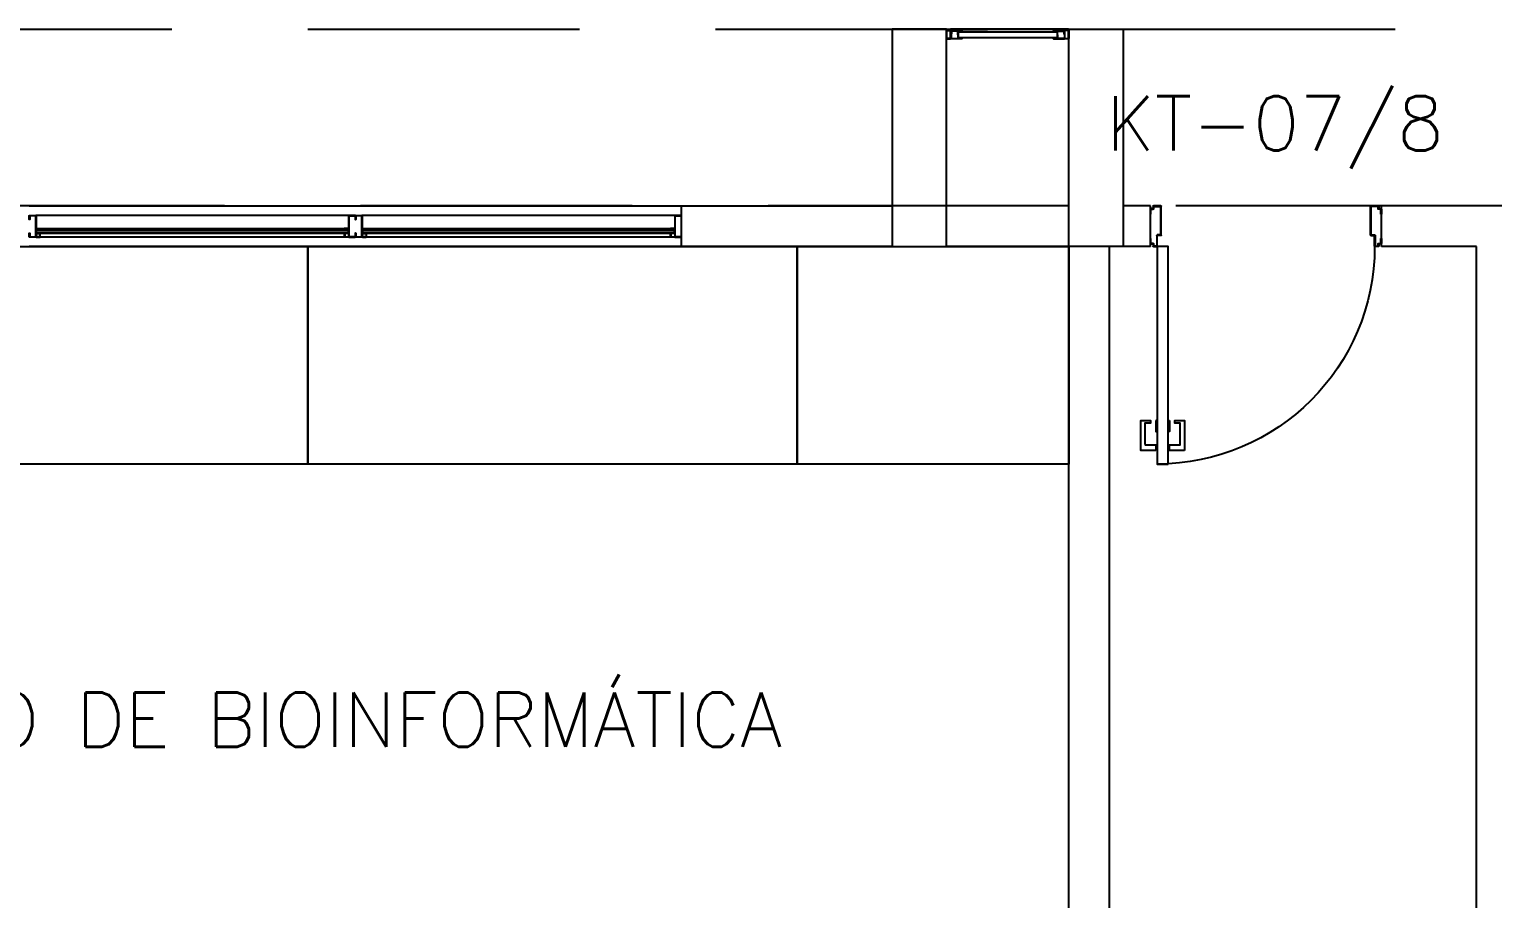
# Model space of a CAD drawing. Header units: millimetres. Extents: x 2128 to 2646, y 1972 to 2207.
# Drawn here: x 2374.64 to 2380.02, y 2133.44 to 2136.64 of the extents above; entities that cross this region are included whole.
import ezdxf

# ---------------------------------------------------------------- set-up
doc = ezdxf.new("R2010")
doc.units = ezdxf.units.MM
doc.linetypes.add('HIDDEN', pattern=[0.375, 0.25, -0.125])
for name, color, linetype in [('AR-ALV', 2, 'Continuous'), ('AR-BANCADAS', 1, 'Continuous'), ('AR-ESQ', 1, 'Continuous'), ('AR-ESTC', 3, 'Continuous'), ('AR-PEITORIL', 1, 'Continuous'), ('BC- VISTA', 1, 'Continuous'), ('DT-ESQ-BAGUETE-C', 1, 'Continuous'), ('DT-ESQ-BAGUETE-V', 1, 'Continuous'), ('DT-ESQ-CHAPA DOBRADA-V', 1, 'Continuous'), ('DT-ESQ-MARCO-V', 1, 'Continuous'), ('DT-ESQ-PERFIL CADEIRA-C', 2, 'Continuous'), ('DT-ESQ-PERFIL CADEIRA-V', 2, 'Continuous'), ('DT-ESQ-PERFIL U-C', 2, 'Continuous'), ('DT-ESQ-VENEZIANA-C', 1, 'Continuous'), ('DT-ESQ-VENEZIANA-V', 1, 'Continuous'), ('DT-ESQ-VIDRO-C', 2, 'Continuous'), ('DT-TXTMOD', 1, 'Continuous'), ('ENDEREÇO', 2, 'Continuous'), ('maçaneta', 1, 'Continuous'), ('mov', 1, 'Continuous'), ('PM-PERFIL U-C', 2, 'Continuous'), ('pm1', 2, 'Continuous'), ('PROJ', 1, 'HIDDEN'), ('TEXTO', 2, 'Continuous')]:
    doc.layers.add(name, color=color, linetype=linetype)
doc.styles.add('S10', font='simplex.shx', dxfattribs={"height": 0.1})
doc.styles.add('UNB-100', font='simplex.shx', dxfattribs={"height": 0.2})
doc.styles.add('UNB1-100', font='simplex.shx', dxfattribs={"height": 0.2})

# ---------------------------------------------------------------- blocks, each defined once
blk = doc.blocks.new('EF01-P')
at = {"layer": 'DT-ESQ-BAGUETE-C', "ltscale": 0.1}
for points in [[(0.0015, 0.035), (0.015, 0.035), (0.015, 0.0335), (0.0015, 0.0335), (0.0015, 0.005), (0.015, 0.005), (0.015, 0.0035), (0.0015, 0.0035, -0.414214), (0, 0.005), (0, 0.0335, -0.414214)], [(0.4485, 0.035), (0.435, 0.035), (0.435, 0.0335), (0.4485, 0.0335), (0.4485, 0.005), (0.435, 0.005), (0.435, 0.0035), (0.4485, 0.0035, 0.414214), (0.45, 0.005), (0.45, 0.0335, 0.414214)]]:
    blk.add_lwpolyline(points, format="xyb", close=True, dxfattribs=at)
at = {"layer": 'DT-ESQ-PERFIL CADEIRA-C', "ltscale": 0.1}
for points in [[(0.01, 0.0015), (0.01, 0.003), (0.0015, 0.003, 1), (0.0015, 0), (0.015, 0, 0.414214), (0.0165, 0.0015), (0.0165, 0.0335), (0.043, 0.0335)], [(0.043, 0.0065), (0.018, 0.0065), (0.018, 0.0165), (0.0165, 0.0165), (0.0165, 0.0065, 0.414214), (0.018, 0.005), (0.043, 0.005), (0.0565, 0.005, 1), (0.0565, 0.008), (0.043, 0.008), (0.043, 0.02), (0.043, 0.032), (0.0565, 0.032, 1), (0.0565, 0.035), (0.043, 0.035), (0.0165, 0.035, 0.414214), (0.015, 0.0335), (0.015, 0.0015), (0.0015, 0.0015)], [(0.0415, 0.02), (0.0415, 0.032, -0.414214), (0.043, 0.0335), (0.0565, 0.0335)], [(0.0415, 0.02), (0.0415, 0.008, 0.414214), (0.043, 0.0065), (0.0565, 0.0065)], [(0.407, 0.0065), (0.432, 0.0065), (0.432, 0.0165), (0.4335, 0.0165), (0.4335, 0.0065, -0.414214), (0.432, 0.005), (0.407, 0.005), (0.3935, 0.005, -1), (0.3935, 0.008), (0.407, 0.008), (0.407, 0.02), (0.407, 0.032), (0.3935, 0.032, -1), (0.3935, 0.035), (0.407, 0.035), (0.4335, 0.035, -0.414214), (0.435, 0.0335), (0.435, 0.0015), (0.4485, 0.0015)], [(0.4085, 0.02), (0.4085, 0.032, 0.414214), (0.407, 0.0335), (0.3935, 0.0335)], [(0.4085, 0.02), (0.4085, 0.008, -0.414214), (0.407, 0.0065), (0.3935, 0.0065)], [(0.44, 0.0015), (0.44, 0.003), (0.4485, 0.003, -1), (0.4485, 0), (0.435, 0, -0.414214), (0.4335, 0.0015), (0.4335, 0.0335), (0.407, 0.0335)]]:
    blk.add_lwpolyline(points, format="xyb", dxfattribs=at)
at = {"layer": 'DT-ESQ-PERFIL CADEIRA-V', "ltscale": 0.1}
blk.add_line((0.015, 0), (0.435, 0), dxfattribs=at)
at = {"layer": 'DT-ESQ-VENEZIANA-C', "ltscale": 0.1}
for p, q in [((0.043, 0.0105), (0.407, 0.0105)), ((0.043, 0.009), (0.407, 0.009))]:
    blk.add_line(p, q, dxfattribs=at)
at = {"layer": 'DT-ESQ-VENEZIANA-V', "ltscale": 0.1}
blk.add_line((0.043, 0.031), (0.407, 0.031), dxfattribs=at)
blk = doc.blocks.new('EF05B-P')
at = {"layer": 'DT-ESQ-BAGUETE-C', "ltscale": 0.1}
for points in [[(0.039, -0.05), (0.0255, -0.05), (0.0255, -0.0485), (0.039, -0.0485), (0.039, -0.0365), (0.0255, -0.0365), (0.0255, -0.035), (0.039, -0.035, -0.414214), (0.0405, -0.0365), (0.0405, -0.0485, -0.414214)], [(1.161, -0.05), (1.1745, -0.05), (1.1745, -0.0485), (1.161, -0.0485), (1.161, -0.0365), (1.1745, -0.0365), (1.1745, -0.035), (1.161, -0.035, 0.414214), (1.1595, -0.0365), (1.1595, -0.0485, 0.414214)]]:
    blk.add_lwpolyline(points, format="xyb", close=True, dxfattribs=at)
at = {"layer": 'DT-ESQ-BAGUETE-V', "ltscale": 0.1}
blk.add_line((1.161, -0.05), (0.039, -0.05), dxfattribs=at)
at = {"layer": 'DT-ESQ-CHAPA DOBRADA-V', "ltscale": 0.1}
blk.add_line((1.16, -0.067), (0.04, -0.067), dxfattribs=at)
at = {"layer": 'DT-ESQ-MARCO-V', "ltscale": 0.1}
for p, q in [((0.0235, -0.035), (1.1765, -0.035)), ((0.0235, -0.115), (1.1765, -0.115))]:
    blk.add_line(p, q, dxfattribs=at)
at = {"layer": 'DT-ESQ-PERFIL U-C', "ltscale": 0.1}
for points in [[(0.025, -0.0655), (0.025, -0.0655, 0.414214), (0.0235, -0.067), (0.0235, -0.1135), (0.0015, -0.1135), (0.0015, -0.1), (0, -0.1), (0, -0.1135, 0.414214), (0.0015, -0.115), (0.0235, -0.115, 0.414214), (0.025, -0.1135), (0.025, -0.067), (0.04, -0.067, 1), (0.04, -0.064), (0.025, -0.064), (0.025, -0.0365, 0.414214), (0.0235, -0.035), (0.0015, -0.035, 0.414214), (0, -0.0365), (0, -0.05), (0.0015, -0.05), (0.0015, -0.0365), (0.0235, -0.0365), (0.0235, -0.064, 0.414214), (0.025, -0.0655), (0.04, -0.0655)], [(1.175, -0.0655), (1.175, -0.0655, -0.414214), (1.1765, -0.067), (1.1765, -0.1135), (1.1985, -0.1135), (1.1985, -0.1), (1.2, -0.1), (1.2, -0.1135, -0.414214), (1.1985, -0.115), (1.1765, -0.115, -0.414214), (1.175, -0.1135), (1.175, -0.067), (1.16, -0.067, -1), (1.16, -0.064), (1.175, -0.064), (1.175, -0.0365, -0.414214), (1.1765, -0.035), (1.1985, -0.035, -0.414214), (1.2, -0.0365), (1.2, -0.05), (1.1985, -0.05), (1.1985, -0.0365), (1.1765, -0.0365), (1.1765, -0.064, -0.414214), (1.175, -0.0655), (1.16, -0.0655)]]:
    blk.add_lwpolyline(points, format="xyb", dxfattribs=at)
at = {"layer": 'DT-ESQ-VIDRO-C', "ltscale": 0.1}
blk.add_lwpolyline([(0.027, -0.062), (0.027, -0.052), (1.173, -0.052), (1.173, -0.062)], close=True, dxfattribs=at)
at = {"layer": 'DT-TXTMOD', "ltscale": 0.1, "style": 'S10', "flags": 3}
blk.add_attdef('EF05B', (0.05, 0), '', height=0.1, dxfattribs=at)
blk = doc.blocks.new('PM3B')
at = {"layer": 'maçaneta'}
for points in [[(0.02, 0.9), (-0.035, 0.9), (-0.035, 0.79), (0, 0.79), (0, 0.8), (-0.02, 0.8), (-0.02, 0.8785, -0.414214), (-0.0185, 0.88), (0.02, 0.88)], [(0.125, 0.9), (0.07, 0.9), (0.07, 0.88), (0.1085, 0.88, -0.414214), (0.11, 0.8785), (0.11, 0.8), (0.09, 0.8), (0.09, 0.79), (0.125, 0.79)]]:
    blk.add_lwpolyline(points, format="xyb", close=True, dxfattribs=at)
for points in [[(0.02, 0.79), (0.02, 0.83), (0.025, 0.83), (0.025, 0.79)], [(0.07, 0.79), (0.07, 0.83), (0.065, 0.83), (0.065, 0.79)]]:
    blk.add_lwpolyline(points, close=True, dxfattribs=at)
at = {"layer": 'mov'}
blk.add_arc((0.025, 0.15), 0.8, 0, 90, dxfattribs=at)
at = {"layer": 'PM-PERFIL U-C'}
for p, q in [((0, 0.12), (0, 0.1385)), ((0.002, 0.12), (0, 0.12)), ((0.0015, 0.14), (0.01, 0.14)), ((0.002, 0.138), (0.002, 0.12)), ((0.0105, 0.138), (0.002, 0.138)), ((0.01, 0.14), (0.01, 0.1485)), ((0.0115, 0.15), (0.0235, 0.15)), ((0.012, 0.148), (0.012, 0.1395)), ((0.023, 0.148), (0.012, 0.148)), ((0.023, 0.1085), (0.023, 0.148)), ((0.025, 0.1485), (0.025, 0.109)), ((0.0385, 0.109), (0.025, 0.109)), ((0.8115, 0.109), (0.825, 0.109)), ((0.825, 0.1485), (0.825, 0.109)), ((0.8385, 0.15), (0.8265, 0.15)), ((0.827, 0.148), (0.838, 0.148)), ((0.827, 0.1085), (0.827, 0.148)), ((0.838, 0.148), (0.838, 0.1395)), ((0.8395, 0.138), (0.848, 0.138)), ((0.84, 0.14), (0.84, 0.1485)), ((0.8485, 0.14), (0.84, 0.14)), ((0.848, 0.138), (0.848, 0.12)), ((0.848, 0.12), (0.85, 0.12)), ((0.85, 0.12), (0.85, 0.1385)), ((0.038, 0.107), (0.0245, 0.107)), ((0.038, 0.107), (0.038, 0.002)), ((0.04, 0.1075), (0.04, 0.0015)), ((0.81, 0.1075), (0.81, 0.0015)), ((0.812, 0.107), (0.8255, 0.107)), ((0.812, 0.107), (0.812, 0.002)), ((0, 0.03), (0.002, 0.03)), ((0, 0.0115), (0, 0.03)), ((0.01, 0.01), (0.0015, 0.01)), ((0.002, 0.03), (0.002, 0.012)), ((0.002, 0.012), (0.0105, 0.012)), ((0.01, 0.0015), (0.01, 0.01)), ((0.0385, 0), (0.0115, 0)), ((0.012, 0.0105), (0.012, 0.002)), ((0.012, 0.002), (0.038, 0.002)), ((0.8115, 0), (0.8385, 0)), ((0.838, 0.002), (0.812, 0.002)), ((0.838, 0.0105), (0.838, 0.002)), ((0.848, 0.012), (0.8395, 0.012)), ((0.84, 0.0015), (0.84, 0.01)), ((0.84, 0.01), (0.8485, 0.01)), ((0.85, 0.03), (0.848, 0.03)), ((0.848, 0.03), (0.848, 0.012)), ((0.85, 0.0115), (0.85, 0.03))]:
    blk.add_line(p, q, dxfattribs=at)
for centre, start, end in [((0.0015, 0.1385), 90, 180), ((0.0115, 0.1485), 90, 180), ((0.0105, 0.1395), 270, 0), ((0.0245, 0.1085), 180, 270), ((0.0235, 0.1485), 360, 90), ((0.0385, 0.1075), 0, 90), ((0.8115, 0.1075), 90, 180), ((0.8265, 0.1485), 90, 180), ((0.8255, 0.1085), 270, 0), ((0.8395, 0.1395), 180, 270), ((0.8385, 0.1485), 0, 90), ((0.8485, 0.1385), 0, 90), ((0.0015, 0.0115), 180, 270), ((0.0115, 0.0015), 180, 270), ((0.0105, 0.0105), 0, 90), ((0.0385, 0.0015), 269.9386, 0), ((0.8115, 0.0015), 180, 270.0614), ((0.8395, 0.0105), 90, 180), ((0.8385, 0.0015), 270, 0), ((0.8485, 0.0115), 270, 0)]:
    blk.add_arc(centre, 0.0015, start, end, dxfattribs=at)
at = {"layer": 'pm1'}
blk.add_lwpolyline([(0.065, 0.95), (0.065, 0.15), (0.025, 0.15), (0.025, 0.95)], close=True, dxfattribs=at)
blk = doc.blocks.new('BCL05')
at = {"layer": 'BC- VISTA'}
blk.add_lwpolyline([(0.8, 0), (0.8, -1.8), (0, -1.8), (0, 0)], close=True, dxfattribs=at)
blk = doc.blocks.new('BCL04')
at = {"layer": 'BC- VISTA'}
blk.add_lwpolyline([(0.8, 0), (0.8, -1.725), (0, -1.725), (0, 0)], close=True, dxfattribs=at)
blk = doc.blocks.new('BCL01')
at = {"layer": 'BC- VISTA'}
blk.add_lwpolyline([(0.8, 0), (0.8, -1), (0, -1), (0, 0)], close=True, dxfattribs=at)

msp = doc.modelspace()

# ---------------------------------------------------------------- linework, layer by layer
at = {"layer": 'AR-ALV'}
for p, q in [((2377.0365, 2135.8401), (2377.0365, 2135.9901)), ((2377.0365, 2135.9901), (2377.8115, 2135.9901)), ((2378.4615, 2135.9901), (2378.0115, 2135.9901)), ((2378.7615, 2135.9901), (2378.6615, 2135.9901)), ((2378.7615, 2135.8401), (2378.7615, 2135.9901)), ((2379.6115, 2135.8401), (2379.6115, 2135.9901)), ((2383.8115, 2135.9901), (2379.6115, 2135.9901)), ((2377.8115, 2135.8401), (2377.0365, 2135.8401)), ((2378.4615, 2135.8401), (2378.0115, 2135.8401)), ((2378.4615, 2132.3151), (2378.4615, 2135.8401)), ((2378.6115, 2132.1651), (2378.6115, 2135.8401)), ((2378.7615, 2135.8401), (2378.6615, 2135.8401)), ((2379.9615, 2135.8401), (2379.6115, 2135.8401)), ((2379.9615, 2132.1651), (2379.9615, 2135.8401))]:
    msp.add_line(p, q, dxfattribs=at)
at = {"layer": 'AR-ESTC'}
for p, q in [((2378.0115, 2136.6401), (2377.8115, 2136.6401)), ((2377.8115, 2136.6401), (2377.8115, 2135.8401)), ((2378.0115, 2135.8401), (2378.0115, 2136.6401)), ((2378.4615, 2135.8401), (2378.4615, 2136.6401)), ((2378.4615, 2136.6401), (2378.6615, 2136.6401)), ((2378.6615, 2136.6401), (2378.6615, 2135.8401)), ((2377.8115, 2135.8401), (2378.0115, 2135.8401)), ((2378.6615, 2135.8401), (2378.4615, 2135.8401))]:
    msp.add_line(p, q, dxfattribs=at)
at = {"layer": 'AR-PEITORIL'}
for p, q in [((2374.6365, 2135.9901), (2377.0365, 2135.9901)), ((2377.0365, 2135.8401), (2374.6365, 2135.8401))]:
    msp.add_line(p, q, dxfattribs=at)
at = {"layer": 'PROJ', "ltscale": 4}
for p, q in [((2372.6615, 2136.6401), (2437.8115, 2136.6401)), ((2399.3552, 2135.9901), (2372.6615, 2135.9901))]:
    msp.add_line(p, q, dxfattribs=at)

# ---------------------------------------------------------------- block references
at = {"xscale": -1, "rotation": 180}
msp.add_blockref('PM3B', (2378.7615, 2135.9901), dxfattribs=at)
at = {"rotation": 90}
msp.add_blockref('BCL01', (2377.4615, 2135.0401), dxfattribs=at)
at = {"layer": 'AR-BANCADAS', "rotation": 90}
for name, p in [('BCL04', (2373.9365, 2135.0401)), ('BCL05', (2375.6615, 2135.0401))]:
    msp.add_blockref(name, p, dxfattribs=at)
at = {"layer": 'AR-ESQ', "rotation": 180}
for name, p in [('EF01-P', (2378.4615, 2136.6401)), ('EF05B-P', (2375.8365, 2135.8401)), ('EF05B-P', (2377.0365, 2135.8401))]:
    msp.add_blockref(name, p, dxfattribs=at)

# ---------------------------------------------------------------- texts
at = {"layer": 'ENDEREÇO', "style": 'UNB1-100'}
msp.add_text('KT-07/8', height=0.2, dxfattribs=at).set_placement((2378.5983, 2136.1942))
at = {"layer": 'TEXTO', "style": 'UNB-100'}
msp.add_text('LABORÁTÓRIO DE BIOINFORMÁTICA', height=0.2, dxfattribs=at).set_placement((2372.9068, 2133.9992))

doc.saveas('drawing.dxf')
